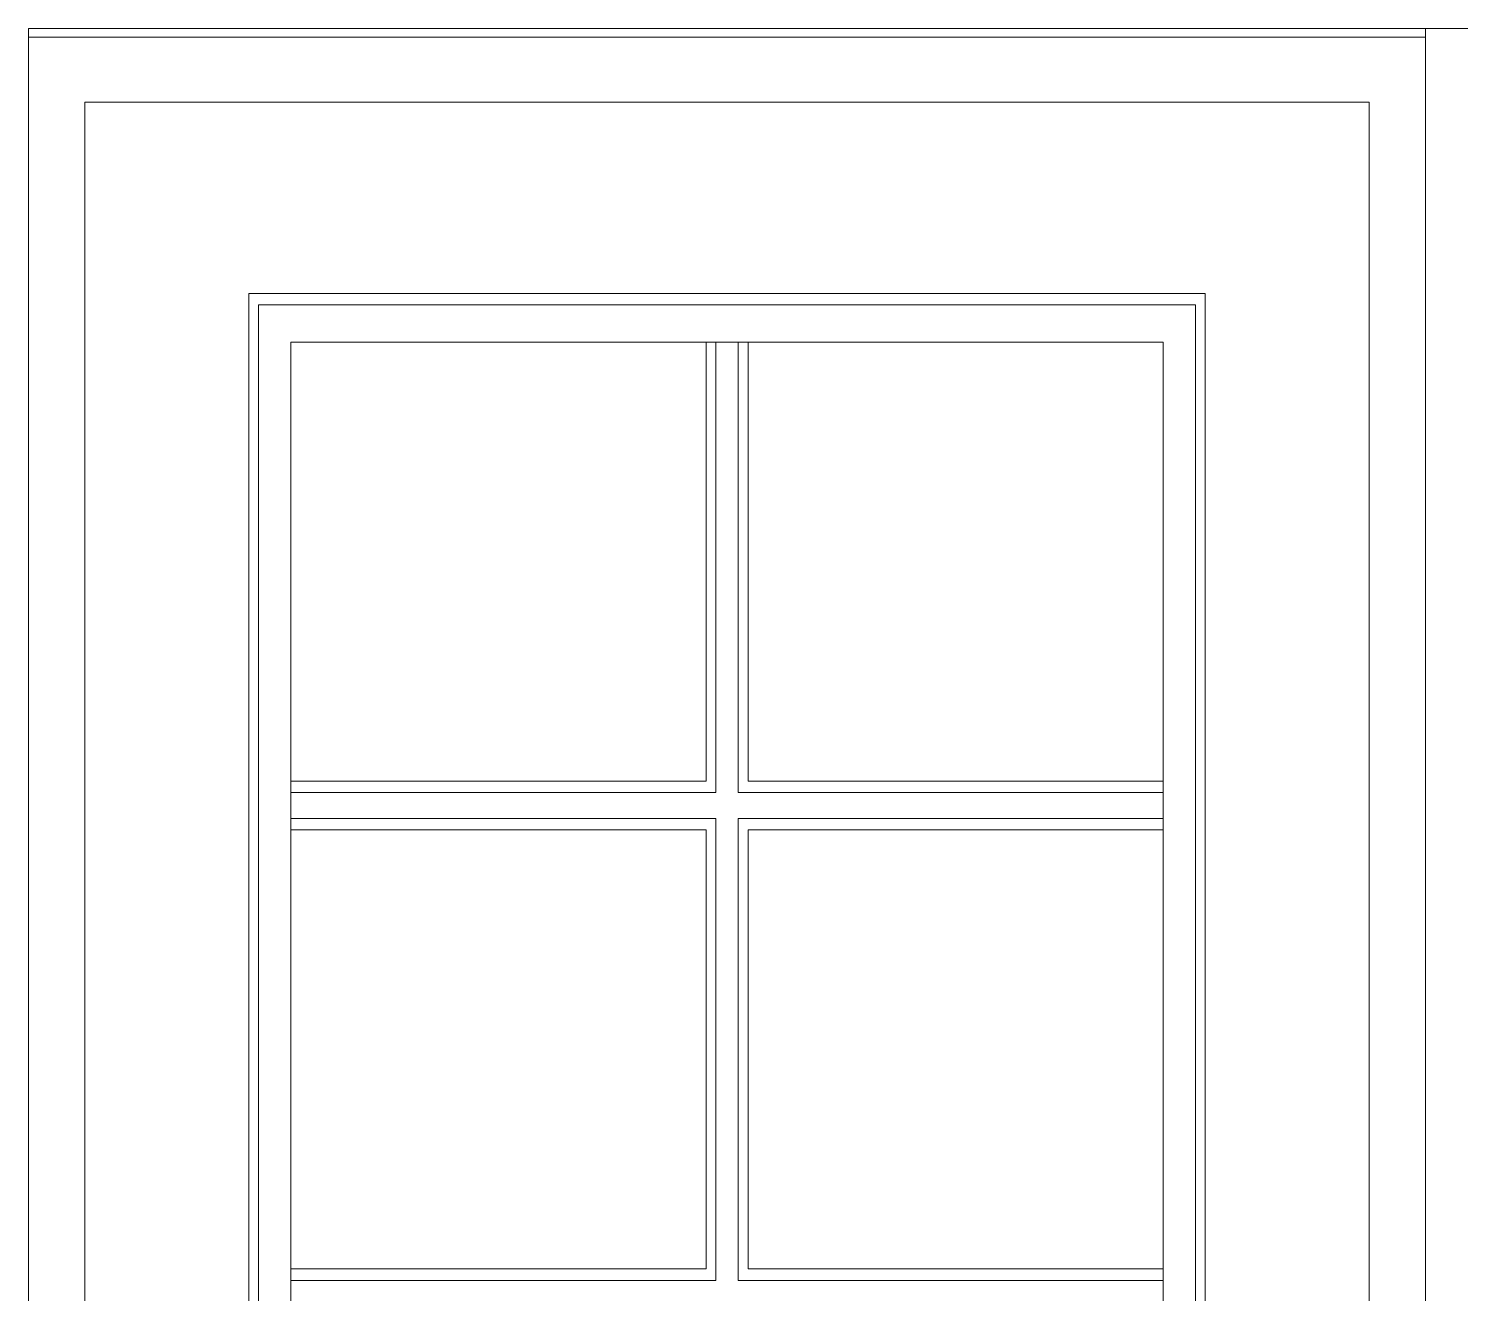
# Model space of a CAD drawing. Header units: inches. Extents: x 135267 to 147066, y -21506 to -19082.
# Drawn here: x 138985.42 to 139016.17, y -20315.46 to -20288.29 of the extents above; entities that cross this region are included whole.
import ezdxf

# ---------------------------------------------------------------- set-up
doc = ezdxf.new("R2010")
doc.units = ezdxf.units.IN
doc.header["$LTSCALE"] = 0.5
doc.header["$MEASUREMENT"] = 0
doc.layers.add('window', color=4, linetype='Continuous', lineweight=13)

msp = doc.modelspace()

# ---------------------------------------------------------------- linework, layer by layer
at = {"layer": 'window'}
for p, q in [((138985.423, -20288.48), (138985.423, -20288.295)), ((138985.423, -20288.295), (139015.423, -20288.295)), ((139015.423, -20288.48), (138985.423, -20288.48)), ((138985.423, -20336.295), (138985.423, -20288.48)), ((139015.423, -20288.295), (139015.423, -20288.48)), ((139015.423, -20288.295), (139075.423, -20288.295)), ((139015.423, -20336.295), (139015.423, -20288.48)), ((138986.628, -20289.877), (139014.217, -20289.877)), ((138986.628, -20289.877), (138986.628, -20336.295)), ((139014.217, -20336.295), (139014.217, -20289.877)), ((138990.153, -20293.98), (138990.153, -20336.295)), ((138990.153, -20293.98), (139010.692, -20293.98)), ((139010.692, -20333.795), (139010.692, -20293.98)), ((138990.363, -20294.225), (139010.482, -20294.225)), ((138990.363, -20336.295), (138990.363, -20294.225)), ((139010.482, -20294.225), (139010.482, -20336.295)), ((138991.053, -20295.028), (139009.792, -20295.028)), ((138991.053, -20295.028), (138991.053, -20336.295)), ((138999.973, -20295.028), (138999.973, -20304.457)), ((139000.183, -20295.028), (139000.183, -20304.702)), ((139000.663, -20304.702), (139000.663, -20295.028)), ((139000.873, -20295.028), (139000.873, -20304.457)), ((139009.792, -20336.295), (139009.792, -20295.028)), ((138991.053, -20304.457), (138999.973, -20304.457)), ((139000.873, -20304.457), (139009.792, -20304.457)), ((139000.183, -20304.702), (138991.053, -20304.702)), ((139009.792, -20304.702), (139000.663, -20304.702)), ((138991.053, -20305.26), (139000.183, -20305.26)), ((139000.183, -20305.26), (139000.183, -20315.178)), ((139000.663, -20315.178), (139000.663, -20305.26)), ((139000.663, -20305.26), (139009.792, -20305.26)), ((138991.053, -20305.505), (138999.973, -20305.505)), ((138999.973, -20305.505), (138999.973, -20314.934)), ((139000.873, -20305.505), (139000.873, -20314.934)), ((139000.873, -20305.505), (139009.792, -20305.505)), ((138991.053, -20314.934), (138999.973, -20314.934)), ((139000.873, -20314.934), (139009.792, -20314.934)), ((139000.183, -20315.178), (138991.053, -20315.178)), ((139009.792, -20315.178), (139000.663, -20315.178))]:
    msp.add_line(p, q, dxfattribs=at)

doc.saveas('drawing.dxf')
